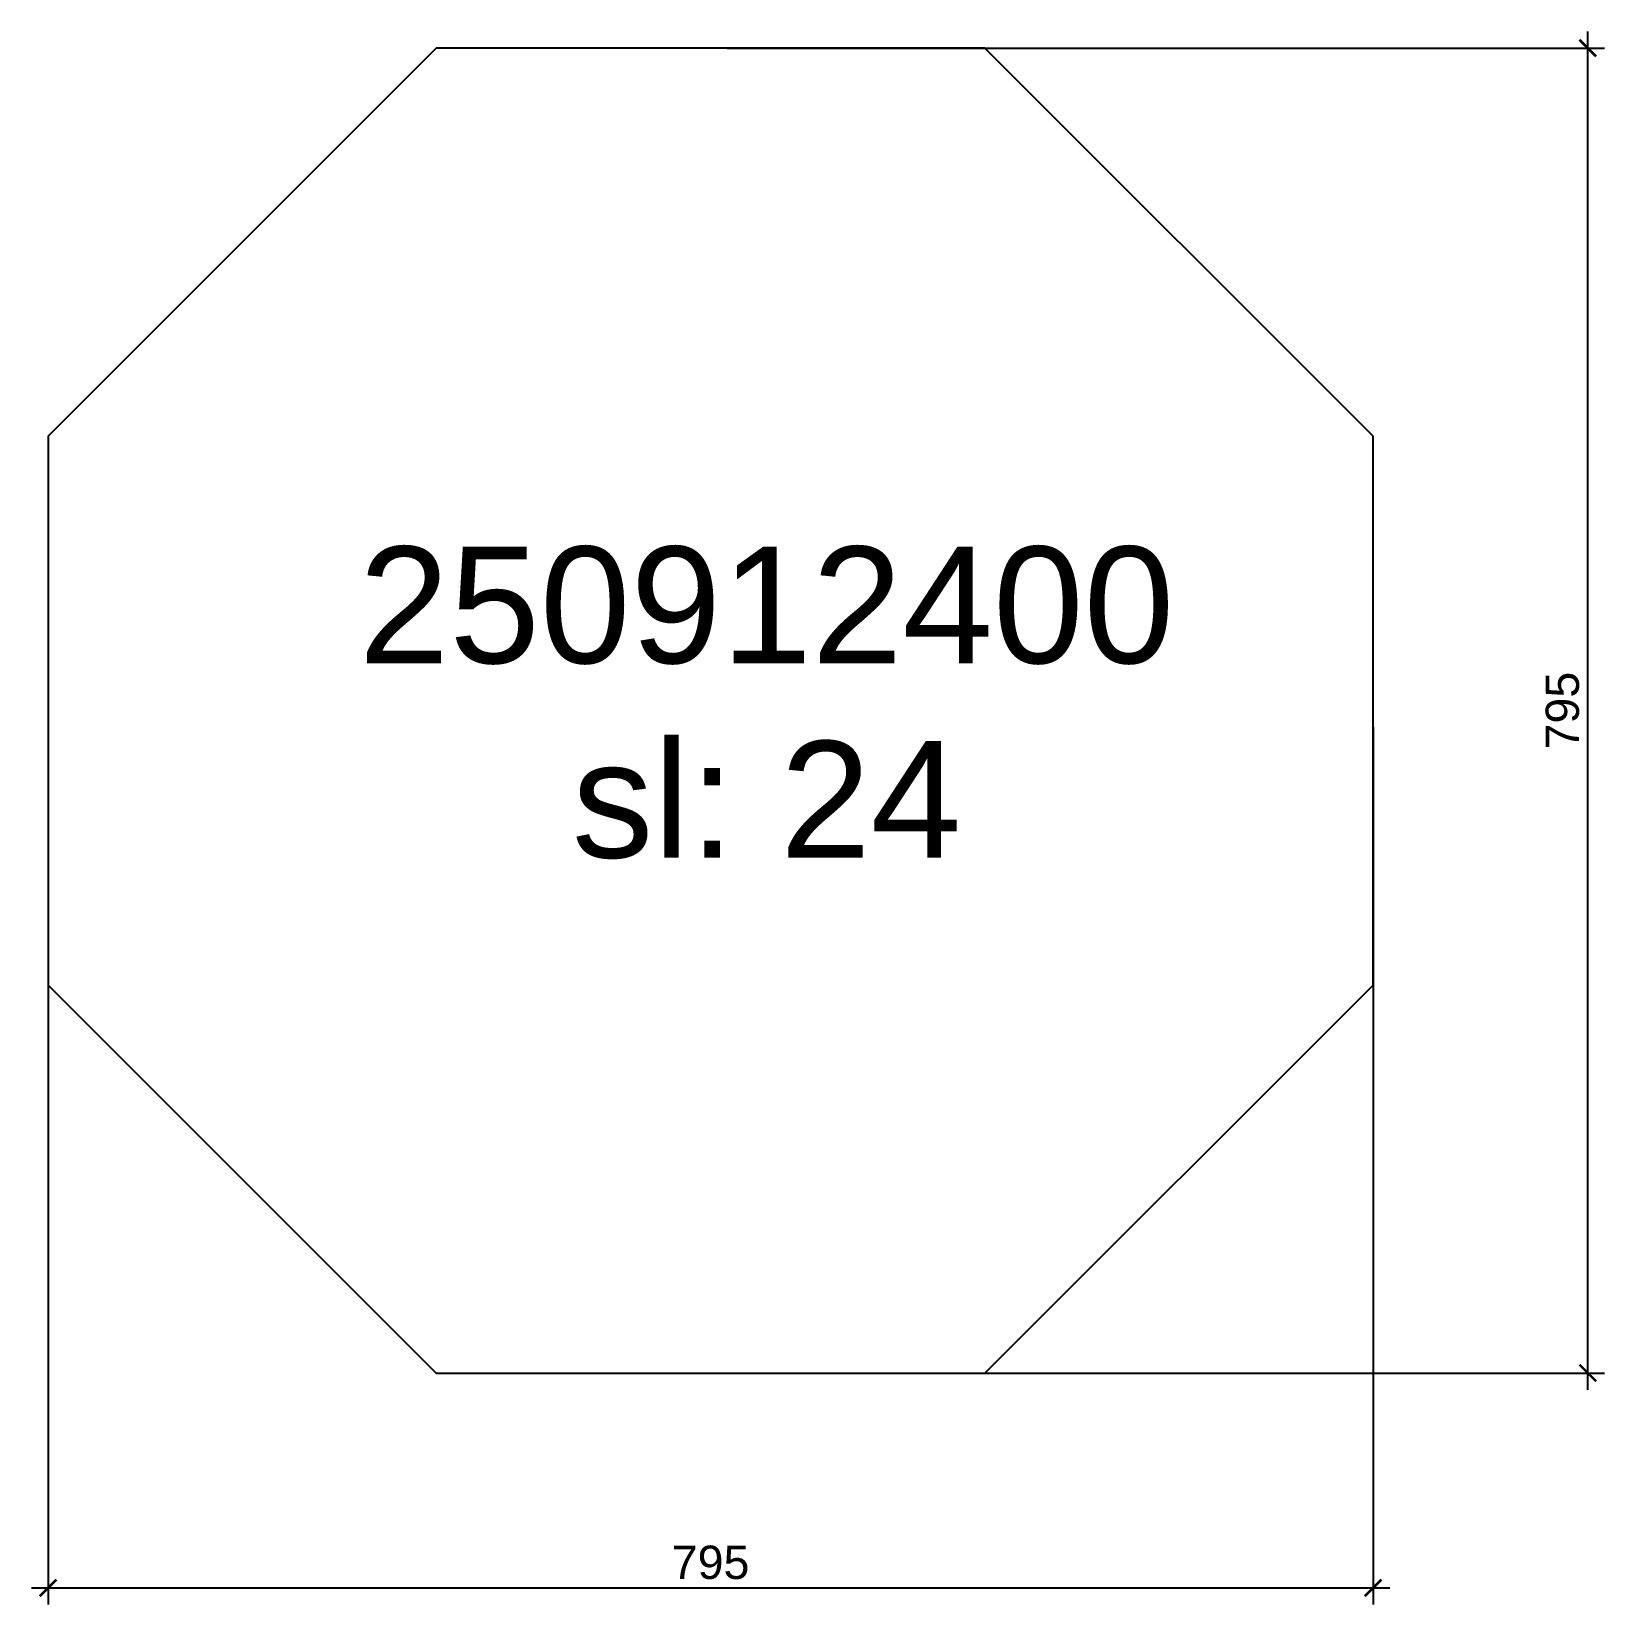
# Model space of a CAD drawing. Header units: millimetres. Extents: x 904 to 1848, y 408 to 1352.
import ezdxf

# ---------------------------------------------------------------- set-up
doc = ezdxf.new("R2010")
doc.units = ezdxf.units.MM
doc.styles.add('ArialR', font='arial.ttf')
doc.styles.get("Standard").update_dxf_attribs({"font": 'arial.ttf'})
doc.dimstyles.new('1.10AA', dxfattribs={"dimscale": 10, "dimtxt": 2, "dimasz": 1, "dimexe": 1, "dimexo": 1, "dimgap": 0.5, "dimtad": 1, "dimdec": 0, "dimtxsty": 'ArialR', "dimblk": 'ARCHTICK', "dimcen": 0.8, "dimdle": 1, "dimclrd": 256, "dimclre": 256, "dimclrt": 7, "dimadec": 0, "dimazin": 0, "dimtfac": 1, "dimtdec": 0, "dimtix": 1, "dimtmove": 1, "dimatfit": 3, "dimfxl": 1, "dimarcsym": 0})

# ---------------------------------------------------------------- blocks, each defined once
blk = doc.blocks.new('_ArchTick')
at = {"color": 0, "linetype": 'ByBlock', "const_width": 0.15}
blk.add_lwpolyline([(-0.5, -0.5), (0.5, 0.5)], dxfattribs=at)
blk = doc.blocks.new('*D4')
at = {"lineweight": -2}
for p, q in [((914.35, 934.32), (914.35, 407.95)), ((1709.35, 934.32), (1709.35, 407.95)), ((904.35, 417.95), (1719.35, 417.95))]:
    blk.add_line(p, q, dxfattribs=at)
at = {"layer": 'Defpoints', "color": 0}
for p in [(914.35, 944.32), (1709.35, 944.32), (1709.35, 417.95)]:
    blk.add_point(p, dxfattribs=at)
at = {"lineweight": -2, "xscale": 10, "yscale": 10, "zscale": 10, "rotation": 180}
blk.add_blockref('_ArchTick', (914.35, 417.95), dxfattribs=at)
at = {"lineweight": -2, "xscale": 10, "yscale": 10, "zscale": 10}
blk.add_blockref('_ArchTick', (1709.35, 417.95), dxfattribs=at)
at = {"color": 7, "insert": (1311.85, 433.16), "char_height": 20, "attachment_point": 5, "style": 'ArialR'}
blk.add_mtext('795', dxfattribs=at)
blk = doc.blocks.new('*D5')
at = {"lineweight": -2}
for p, q in [((1838.25, 536.82), (1838.25, 1351.82)), ((1321.85, 1341.82), (1848.25, 1341.82)), ((1321.85, 546.82), (1848.25, 546.82))]:
    blk.add_line(p, q, dxfattribs=at)
at = {"layer": 'Defpoints', "color": 0}
for p in [(1311.85, 1341.82), (1838.25, 1341.82), (1311.85, 546.82)]:
    blk.add_point(p, dxfattribs=at)
at = {"lineweight": -2, "xscale": 10, "yscale": 10, "zscale": 10}
for p, rotation in [((1838.25, 1341.82), 90), ((1838.25, 546.82), 270)]:
    blk.add_blockref('_ArchTick', p, dxfattribs=dict(at, rotation=rotation))
at = {"color": 7, "insert": (1823.04, 944.32), "char_height": 20, "attachment_point": 5, "rotation": 90, "style": 'ArialR'}
blk.add_mtext('795', dxfattribs=at)

msp = doc.modelspace()

# ---------------------------------------------------------------- linework, layer by layer
msp.add_lwpolyline([(1709.35, 1108.97), (1476.5, 1341.82), (1147.2, 1341.82), (914.35, 1108.97), (914.35, 779.67), (1147.2, 546.82), (1476.5, 546.82), (1709.35, 779.67)], close=True)

# ---------------------------------------------------------------- texts
at = {"insert": (818.04, 1042.76), "char_height": 70, "attachment_point": 1}
msp.add_mtext_dynamic_manual_height_columns('{\\W5.20211;  }250912400\\P{\\W7.55712;  }sl: 24', width=1047.2785, gutter_width=12.5, heights=[0], dxfattribs=at)

# ---------------------------------------------------------------- dimensions: what is measured, and where the dimension line sits
dim = msp.add_linear_dim(base=(1838.25, 1341.82), p1=(1311.85, 546.82), p2=(1311.85, 1341.82), angle=90, dimstyle='1.10AA')
dim.commit()
dim.dimension.update_dxf_attribs({"geometry": '*D5', "text_midpoint": (1823.04, 944.32)})
dim = msp.add_linear_dim(base=(1709.35, 417.95), p1=(914.35, 944.32), p2=(1709.35, 944.32), dimstyle='1.10AA')
dim.commit()
dim.dimension.update_dxf_attribs({"geometry": '*D4', "text_midpoint": (1311.85, 433.16)})

doc.saveas('drawing.dxf')
